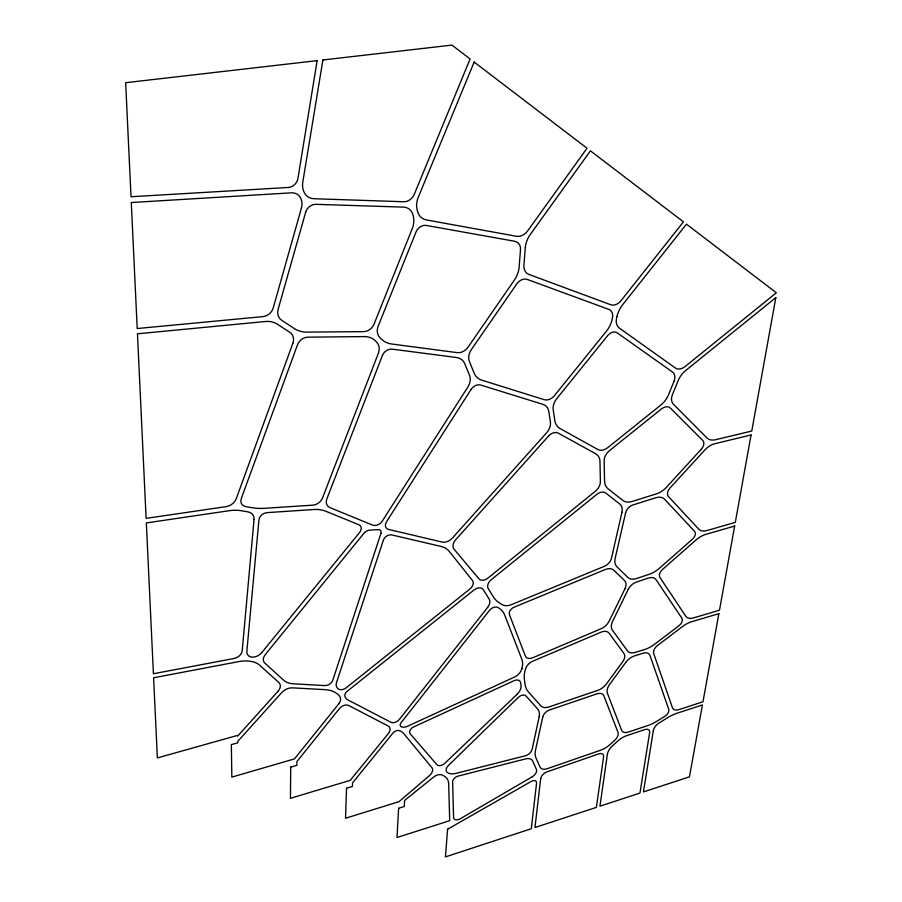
<?xml version="1.0" encoding="UTF-8"?>
<svg xmlns="http://www.w3.org/2000/svg" width="902" height="902" viewBox="0 0 902 902"><rect width="100%" height="100%" fill="white"/><g stroke="black" fill="none" stroke-linecap="round" stroke-linejoin="round"><path stroke-width="1.35" d="M261.67 652.71L359.65 532.417A6.596 4.871 -37.6 0 0 358.849 524.738L325.78 511.254A32.54 24.309 -35.9 0 0 313.93 509.506L267.026 512.64A7.396 5.626 -34.7 0 0 258.93 519.947L246.844 651.436A9.099 6.528 -32.7 0 0 252.03 657.13A9.099 6.528 -32.7 0 0 261.636 652.698M290.726 767.106L290.433 798.315L350.28 780.32L388.367 733.518A7.464 4.972 -35.5 0 0 388.198 726.009L348.612 705.454A6.855 4.668 -34.7 0 0 339.513 708.465L296.927 761.592L296.882 765.302L290.726 767.106M346.537 788.235L345.534 818.238L399.056 801.652L429.611 775.438A7.329 4.724 -36.1 0 0 431.934 767.703L403.746 733.574A19.077 12.605 -35.5 0 0 399.09 730.586L398.481 730.462A5.062 3.349 -35.8 0 0 392.945 733.055L352.558 782.891L352.423 786.454L346.537 788.235M398.628 808.271L396.981 837.507L449.715 820.685L448.655 783.612A19.776 12.605 -36.1 0 0 444.359 776.205L442.578 775.179A8.174 5.232 -36.3 0 0 433.524 777.129L404.626 800.435L404.265 806.512L398.628 808.271M520.499 249.572L519.124 267.217A23.384 18.04 -49.1 0 1 514.354 280.105L468.048 347.169A10.542 8.084 -45.6 0 1 457.28 352.648L391.772 344.023A26.62 21.039 -44.7 0 1 381.174 338.893L379.81 337.495A13.462 10.655 -44.1 0 1 378.242 326.028L416.081 231.814A8.84 7.115 -48.9 0 1 426.218 225.421L514.681 241.262A11.151 8.603 -50.1 0 1 520.499 249.572M447.606 829.209L445.43 856.9L531.312 828.724L536.566 783.071A4.938 3.056 -38.3 0 0 531.346 781.369L447.606 829.209M525.336 247.475L523.915 265.425A12.887 9.821 -50.1 0 0 529.046 274.479L610.879 304.775A9.482 6.912 -50.2 0 0 620.948 300.772L683.445 221.847L590.427 150.837L530.331 234.43A22.37 17.048 -50.9 0 0 525.336 247.475M254.048 519.541L242.221 650.714A8.062 5.795 -32 0 1 234.193 658.46L153.408 673.738L146.327 522.934L229.345 510.679A39 29.619 -32.8 0 1 241.319 510.735L247.96 511.874A11.083 8.468 -33.8 0 1 254.048 519.541M540.681 778.708L534.954 827.529L596.391 807.369L603.585 756.755A6.134 3.743 -39.8 0 0 598.781 753.88L546.962 771.864A6.821 4.206 -38.6 0 0 540.681 778.708M607.396 754.275L599.931 806.208L639.958 793.072L649.643 732.616A6.314 3.833 -40.9 0 0 644.93 729.56L626.98 735.547A17.758 10.768 -40.4 0 0 617.599 741.185L612.357 745.954A11.974 7.272 -40.2 0 0 607.396 754.275M653.33 730.676L643.43 791.933L689.455 776.836L702.41 704.958L677.12 713.2A32.607 19.494 -41.3 0 0 667.57 717.699L659.17 722.897A8.851 5.344 -41.3 0 0 653.33 730.676M317.143 60.637L297.908 178.551A9.674 8.321 -47.4 0 1 288.245 187.469L131.016 196.749L125.66 82.702L317.143 60.637M322.905 59.972L302.779 182.136A19.269 16.36 -48.4 0 0 304.775 193.479A14.804 12.583 -48.1 0 0 314.043 198.733L403.724 201.744A10.384 8.501 -50.4 0 0 414.277 194.336L470.1 58.968L451.936 45.1L322.905 59.972M718.86 613.664L702.985 701.767L678.778 709.648A8.986 5.446 -41.9 0 1 672.407 707.642L653.691 653.522A7.306 4.578 -42.5 0 1 657.411 645.595L682.205 626.732A22.798 14.173 -43.1 0 1 691.969 621.636L718.86 613.664M734.656 526.046L719.48 610.237L693.187 617.994A11.467 7.205 -43.7 0 1 685.802 616.246L659.971 577.505A7.069 4.566 -43.9 0 1 662.587 569.387L695.994 539.994A19.878 12.752 -45 0 1 705.916 534.345L734.656 526.046M751.062 434.978L735.31 522.371L706.83 530.568A13.575 8.806 -45.7 0 1 698.667 529.057L668.461 496.574A7.543 5.017 -45.8 0 1 669.994 488.038L704.902 449.906A15.706 10.396 -47.1 0 1 714.824 443.705L751.062 434.978M775.821 297.637L751.772 431.032L715.489 439.736A15.537 10.373 -47.9 0 1 706.897 437.898L673.343 404.141A12.053 8.265 -48.2 0 1 672.441 394.636L678.146 380.633A18.423 12.628 -48.7 0 1 685.858 370.372L775.821 297.637M539.182 716.718L532.124 749.303A6.776 4.273 -38.5 0 1 525.37 755.786L455.86 773.409A14.624 9.381 -36.9 0 1 447.279 772.484A6.461 4.138 -36.8 0 1 448.35 765.55L518.199 697.471A6.156 3.98 -39.1 0 1 526.046 696.017L537.581 708.916A16.912 10.824 -38.9 0 1 539.182 716.718M542.733 717.045L535.529 750.069A23.621 14.759 -39.2 0 0 536.092 758.21L540.016 767.004A9.065 5.637 -38.8 0 0 547.086 768.741L600.709 750.182A18.435 11.354 -40.2 0 0 610.124 744.466L614.826 740.192A8.141 4.995 -40.3 0 0 617.994 732.334L603.889 695.848A9.043 5.683 -40.6 0 0 596.955 693.852L549.555 709.975A7.566 4.814 -39.5 0 0 542.733 717.045M612.458 317.955L612.097 319.612A23.475 17.149 -49 0 1 606.212 331.508L554.437 395.628A9.392 6.833 -46.1 0 1 544.334 399.71L481.848 380.182A20.645 15.537 -45.7 0 1 474.181 373.169L469.333 361.307A13.372 10.136 -45.7 0 1 471.34 349.615L516.835 283.803A9.155 6.957 -49 0 1 527.219 279.406L608.67 309.341A10.937 7.96 -49.3 0 1 612.458 317.955M617.002 316.41L616.528 318.507A13.417 9.663 -49.7 0 0 619.381 328.114L675.497 368.106A9.933 6.889 -49.1 0 0 685.058 366.562L776.34 292.778L686.467 224.158L622.876 304.414A23.734 17.025 -49.9 0 0 617.002 316.41M621.94 512.325L611.455 558.327A8.828 5.897 -43.1 0 1 604.374 566.309L511.614 604.588A13.507 9.212 -40.6 0 1 501.816 604.487L499.449 602.976A41.481 28.413 -41.3 0 1 493.293 596.763L488.241 588.623A7.836 5.401 -40.4 0 1 491.252 579.715L596.718 494.431A8.625 5.908 -44.3 0 1 605.749 493.044L619.629 503.914A13.823 9.381 -44.2 0 1 621.94 512.325M625.65 512.652L615.13 558.518A15.108 10.001 -43.6 0 0 616.991 566.873L627.871 577.449A12.955 8.501 -43.5 0 0 636.406 578.565L649.282 574.27A21.749 14.252 -44 0 0 659.283 568.373L692.51 539.137A6.359 4.127 -45.1 0 0 694.596 531.357L664.526 499.201A13.237 8.828 -45.1 0 0 655.889 497.735L632.911 504.951A8.174 5.502 -44.6 0 0 625.65 512.652M301.415 208.069L273.205 307.999A10.587 8.806 -39.9 0 1 262.865 316.625L137.205 328.531L131.286 202.533L291.346 192.836A12.188 10.396 -46 0 1 299.87 196.783A15.593 13.305 -45.7 0 1 301.415 208.069M305.677 212.184L278.166 309.149A13.045 10.745 -41 0 0 281.807 320.357L294.402 328.632A28.458 23.317 -42.1 0 0 306.872 332.128L363.81 331.632A9.832 7.87 -43.5 0 0 373.947 324.348L412.214 228.736A21.592 17.612 -48.6 0 0 413.026 215.093L412.688 214.022A14.229 11.591 -48.9 0 0 403.374 207.122L315.914 204.326A9.595 8.095 -46.5 0 0 305.677 212.184M521.931 668.438L521.739 669.115A9.798 6.449 -39.4 0 1 514.444 677.086L407.603 726.234A8.727 5.818 -36.2 0 1 401.548 726.933L400.905 726.595A4.059 2.706 -36.1 0 1 401.052 722.739L489.493 610.406A6.596 4.487 -39.9 0 1 498.073 607.587L499.223 608.309A28.988 19.675 -39.3 0 1 504.658 614.938L521.863 659.339A22.381 14.782 -39.1 0 1 521.931 668.438M525.494 668.98L525.246 669.814A32.246 20.96 -40.2 0 0 524.378 679.217L525.065 684.438A29.755 19.303 -40.1 0 0 528.313 691.789L540.738 705.77A11.455 7.34 -39.7 0 0 548.957 706.931L597.733 690.38A12.549 7.96 -40.9 0 0 606.595 683.739L622.707 661.707A9.471 6.021 -41.6 0 0 623.947 653.465L609.087 633.181A9.978 6.438 -41.6 0 0 601.036 632.178L532.834 661.177A9.358 6.122 -39.8 0 0 525.494 668.98M380.971 533.24L332.849 680.097A6.573 4.566 -34.6 0 1 324.799 685.599L293.127 683.784A23.328 16.428 -34 0 1 283.578 680.131L264.793 663.06A8.727 6.213 -33.1 0 1 265.256 654.626L363.946 533.262A6.551 4.814 -37.9 0 1 369.64 530.162L378.175 529.609A4.262 3.123 -38.2 0 1 380.971 533.24M383.384 540.118L336.559 682.431A9.866 6.81 -35.1 0 0 338.43 689.015A6.878 4.747 -35 0 0 346.334 687.685L469.931 588.972A7.148 4.984 -39.7 0 0 472.456 580.493L449.275 551.404A25.854 18.367 -39 0 0 441.123 546.454L391.75 534.909A6.37 4.645 -38.4 0 0 383.384 540.118M292.868 343.29L236.279 498.626A10.666 8.265 -33.5 0 1 226.143 506.642L146.113 518.357L137.454 333.808L265.267 321.518A22.821 18.728 -38.7 0 1 277.489 324.269L289.835 332.342A12.019 9.809 -39.6 0 1 292.868 343.29M297.57 344.609L241.296 498.558A8.738 6.742 -34.4 0 0 245.694 506.597L251.805 507.657A60.073 46.893 -36.2 0 0 264.714 508.3L312.881 505.154A9.245 7.013 -36.9 0 0 322.465 498.084L378.31 353.449A13.699 10.835 -42.5 0 0 376.63 342.117L375.401 340.866A21.197 16.788 -42.2 0 0 364.273 336.581L307.819 337.168A9.775 7.915 -40.5 0 0 297.57 344.609M382.414 355.456L326.874 498.851A9.967 7.509 -37.5 0 0 329.985 507.623L372.582 525.111A7.464 5.502 -38.5 0 0 382.245 521.119L467.867 386.992A14.082 10.666 -44.3 0 0 469.592 375.424L464.767 363.72A16.766 12.786 -44.4 0 0 456.356 357.485L392.133 349.142A8.366 6.562 -43.1 0 0 382.414 355.456M674.053 381.151L668.472 394.907A18.39 12.775 -47.9 0 1 660.794 405.077L607.813 447.595A10.249 7.16 -45.8 0 1 597.936 449.546L560.074 428.529A19.382 13.868 -45.9 0 1 554.82 420.58L553.208 409.711A14.105 10.147 -46.1 0 1 556.872 398.481L607.734 335.533A7.836 5.649 -48.8 0 1 617.092 332.77L672.542 372.052A10.689 7.419 -48.4 0 1 674.053 381.151M474.17 62.069L418.336 197.098A21.096 17.025 -50.7 0 0 417.4 210.876L417.818 212.195A16.597 13.406 -50.4 0 0 426.601 219.975L516.564 236.29A11.174 8.637 -51.2 0 0 527.614 230.957L587.022 148.232L474.17 62.069M624.906 588.893L609.177 621.128A11.219 7.306 -41.9 0 1 601.048 628.773L532.834 657.738A8.31 5.48 -40.1 0 1 525.325 655.957L509.427 614.6A5.852 3.958 -40.3 0 1 513.971 607.26L605.084 569.59A11.726 7.757 -42.8 0 1 613.89 570.278L624.466 580.505A10.959 7.193 -42.8 0 1 624.906 588.893M628.277 589.299L612.514 621.546A12.414 8.005 -42.3 0 0 612.379 630.126L627.488 650.849A11.41 7.25 -42.2 0 0 635.166 652.428L644.716 649.474A23.779 15.12 -42.6 0 0 654.593 644.265L679.026 625.672A6.224 3.912 -43.2 0 0 681.901 618.231L656.104 579.76A11.072 7.171 -43.4 0 0 648.256 578.081L636.519 582.004A10.17 6.618 -43.1 0 0 628.277 589.299M471.081 389.438L386.507 521.739A7.092 5.198 -38.8 0 0 388.593 529.429L442.115 542.057A9.742 6.979 -40.2 0 0 452.432 538.032L546.488 432.937A13.034 9.415 -44.9 0 0 550.412 422.023L548.833 411.515A15.627 11.343 -45.1 0 0 542.767 404.276L480.631 385.019A8.118 6.088 -44.5 0 0 471.081 389.438M625.785 662.372L609.504 684.618A11.388 7.137 -41.1 0 0 607.407 693.243L621.568 730.18A9.02 5.525 -40.8 0 0 628.209 732.097L647.388 725.715A34.242 21.05 -41.5 0 0 657.028 721.149L664.797 716.346A6.122 3.721 -41.5 0 0 668.732 709.288L649.97 655.461A9.291 5.84 -42 0 0 643.239 653.195L634.647 655.855A12.064 7.599 -41.8 0 0 625.785 662.372M487.632 607.384L399.541 719.21A6.596 4.409 -36 0 1 390.837 722.231L348.071 700.02A13.158 9.02 -35.3 0 1 344.936 696.457A5.277 3.619 -35 0 1 347.101 691.36L474.091 589.919A7.464 5.164 -39.8 0 1 483.247 589.637L489.109 599.018A9.279 6.37 -39.7 0 1 487.632 607.384M338.825 703.763L294.469 758.909L231.837 777.118L231.34 744.624L237.778 742.797L237.756 741.388L281.616 692.691A10.835 7.532 -33.3 0 1 292.44 687.843L325.599 689.692A29.563 20.261 -33.9 0 1 335.318 692.601L337.021 693.694A16.969 11.636 -34.3 0 1 340.358 697.855A7.904 5.423 -34.5 0 1 338.825 703.763M548.574 436.016L455.555 539.892A8.851 6.291 -40.3 0 0 454.067 549.217L478.996 578.904A7.419 5.164 -40.3 0 0 487.802 578.216L595.151 491.421A10.88 7.52 -44.5 0 0 600.394 481.589L599.977 461.565A16.428 11.467 -44.8 0 0 595.602 453.729L558.237 433.107A8.4 5.998 -44.9 0 0 548.574 436.016M278.064 691.225L237.688 736.077L237.688 735.367L157.365 757.928L153.599 677.785L238.669 661.606A34.22 24.174 -31.8 0 1 249.2 661.143L250.125 661.256A26.192 18.547 -31.9 0 1 259.866 665.36L278.921 682.577A8.682 6.088 -32.9 0 1 278.064 691.225M701.395 449.072L666.465 487.26A17.352 11.681 -45.8 0 1 656.498 493.834L632.088 501.478A15.063 10.215 -45.2 0 1 622.865 500.452L608.252 488.963A19.314 13.237 -45.3 0 1 604.543 480.8L604.16 460.618A10.88 7.532 -45.6 0 1 609.481 450.628L661.369 408.989A8.682 5.964 -47.5 0 1 670.378 408.054L702.816 440.526A7.317 4.893 -47.2 0 1 701.395 449.072M516.947 694.45L444.754 763.329A5.998 3.867 -36.6 0 1 436.884 764.671L410.117 733.698A5.119 3.382 -36.3 0 1 413.443 727.035L514.039 680.694A6.799 4.442 -39.2 0 1 520.646 682.769L521.006 685.43A10.948 7.148 -39 0 1 516.947 694.45M532.349 776.701L460.11 818.858A5.874 3.664 -36.4 0 1 453.571 817.381L452.624 781.842A5.22 3.315 -36.8 0 1 457.878 776.148L525.9 758.841A9.708 6.077 -38.3 0 1 532.654 761.006L536.397 769.338A6.393 3.98 -38.4 0 1 532.349 776.701"/></g></svg>
